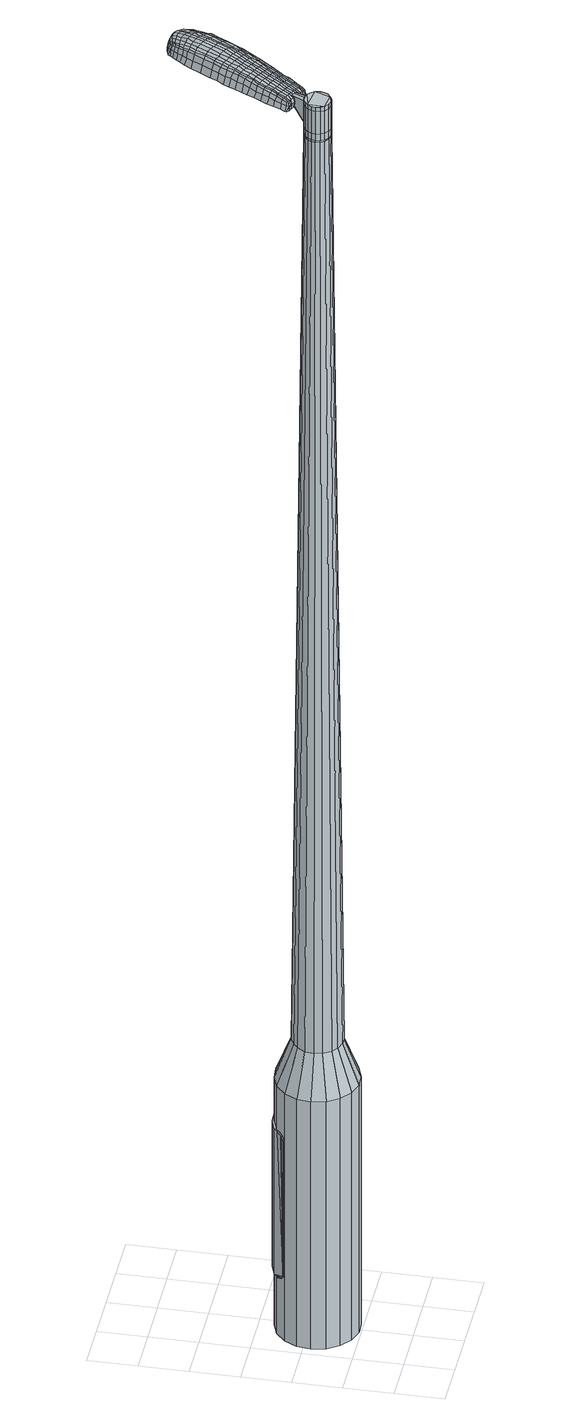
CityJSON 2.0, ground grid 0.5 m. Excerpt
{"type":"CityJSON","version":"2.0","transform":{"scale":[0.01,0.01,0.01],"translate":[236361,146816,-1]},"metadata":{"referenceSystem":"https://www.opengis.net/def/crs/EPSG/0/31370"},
"CityObjects":{
"object1":{"type":"GenericCityObject","attributes":{"cluster":493,"mean_distance_to_centroid":0.179,"new_centroid_x":236361.53,"new_centroid_y":146816.92,"mean_distance_to_camera":6.85,"H1":10.64,"H2":9.54,"Z_final":111.8,"cluster2":-1,"proj_x":236367.02,"proj_y":146819.88,"id_line":56279,"bearing_l":151.65,"distance":6.23,"orientation":"right","G_obj":61.65},"geometry":[{"type":"MultiSurface","lod":"2","boundaries":[[[0,1,2,3]],[[1,4,5,2]],[[4,6,7,5]],[[6,8,9,7]],[[8,10,11,9]],[[10,12,13,11]],[[12,14,15,13]],[[14,16,17,15]],[[16,18,19,17]],[[18,20,21,19]],[[20,22,23,21]],[[22,24,25,23]],[[24,26,27,25]],[[26,28,29,27]],[[28,30,31,29]],[[30,32,33,31]],[[32,34,35,33]],[[34,0,3,35]],[[36,37,38,39]],[[38,40,41,42]],[[41,43,42]],[[42,44,45,46]],[[45,47,46]],[[46,48,49,50]],[[49,51,50]],[[42,46,50,38]],[[50,52,39,38]],[[53,36,39]],[[2,5,7,35]],[[7,9,11,15]],[[11,13,15]],[[15,17,19,23]],[[19,21,23]],[[23,25,27,31]],[[27,29,31]],[[15,23,31,7]],[[31,33,35,7]],[[3,2,35]],[[1,0,54,55]],[[0,34,56,54]],[[34,32,57,56]],[[32,30,58,57]],[[30,28,59,58]],[[28,26,60,59]],[[26,24,61,60]],[[24,22,62,61]],[[22,20,63,62]],[[20,18,64,63]],[[18,16,65,64]],[[16,14,66,65]],[[14,12,67,66]],[[12,10,68,67]],[[10,8,69,68]],[[8,6,70,69]],[[6,4,71,70]],[[4,1,55,71]],[[55,54,72,73]],[[54,56,74,72]],[[56,57,75,74]],[[57,58,76,75]],[[58,59,77,76]],[[59,60,78,77]],[[60,61,79,78]],[[61,62,80,79]],[[62,63,81,80]],[[63,64,82,81]],[[64,65,83,82]],[[65,66,84,83]],[[66,67,85,84]],[[67,68,86,85]],[[68,69,87,86]],[[69,70,88,87]],[[70,71,89,88]],[[71,55,73,89]],[[90,91,92,73]],[[74,93,91,90]],[[75,94,93,74]],[[95,96,94,75]],[[77,97,96,95]],[[78,98,97,77]],[[99,100,98,78]],[[80,101,100,99]],[[102,103,101,80]],[[104,105,103,102]],[[106,107,105,104]],[[84,108,107,106]],[[85,109,108,84]],[[110,111,109,85]],[[87,112,111,110]],[[113,114,112,87]],[[115,116,114,113]],[[73,92,116,115]],[[117,118,119,120]],[[121,117,120,122]],[[123,121,122,124]],[[125,123,124,126]],[[127,125,126,128]],[[129,127,128,130]],[[131,129,130,132]],[[133,131,132,134]],[[135,133,134,136]],[[137,135,136,138]],[[139,137,138,140]],[[141,139,140,142]],[[143,141,142,144]],[[145,143,144,146]],[[147,145,146,148]],[[149,147,148,150]],[[72,90,73]],[[72,74,90]],[[76,95,75]],[[76,77,95]],[[79,99,78]],[[79,80,99]],[[81,102,80]],[[81,82,104,102]],[[82,83,106,104]],[[83,84,106]],[[86,110,85]],[[86,87,110]],[[88,113,87]],[[88,89,115,113]],[[89,73,115]],[[151,92,91]],[[152,116,92]],[[152,153,114,116]],[[153,112,114]],[[154,111,112]],[[154,109,111]],[[155,107,108]],[[155,156,105,107]],[[156,157,103,105]],[[157,101,103]],[[158,100,101]],[[158,98,100]],[[159,96,97]],[[159,94,96]],[[151,91,93]],[[39,52,149,160]],[[92,151,161,150]],[[53,39,160,118]],[[151,93,119,161]],[[36,53,118,117]],[[93,94,120,119]],[[37,36,117,121]],[[94,159,122,120]],[[38,37,121,123]],[[159,97,124,122]],[[40,38,123,125]],[[97,98,126,124]],[[41,40,125,127]],[[98,158,128,126]],[[43,41,127,129]],[[158,101,130,128]],[[42,43,129,131]],[[101,157,132,130]],[[44,42,131,133]],[[157,156,134,132]],[[45,44,133,135]],[[156,155,136,134]],[[47,45,135,137]],[[155,108,138,136]],[[46,47,137,139]],[[108,109,140,138]],[[48,46,139,141]],[[109,154,142,140]],[[49,48,141,143]],[[154,112,144,142]],[[51,49,143,145]],[[112,153,146,144]],[[50,51,145,147]],[[153,152,148,146]],[[52,50,147,149]],[[152,92,150,148]],[[149,150,162,163]],[[150,161,164,162]],[[161,119,165,164]],[[119,118,166,165]],[[118,160,167,166]],[[160,149,163,167]],[[168,169,170,171]],[[172,168,171,173]],[[168,172,174,175]],[[169,168,175,176]],[[177,178,179,180]],[[181,177,180,182]],[[177,181,183,184]],[[178,177,184,185]],[[186,187,188,189]],[[190,186,189,191]],[[186,190,192,193]],[[187,186,193,194]],[[195,196,197,198]],[[199,195,198,200]],[[195,199,201,202]],[[196,195,202,203]],[[204,205,206,207]],[[208,204,207,209]],[[204,208,210,211]],[[205,204,211,212]],[[213,214,215,216]],[[217,213,216,218]],[[213,217,219,220]],[[214,213,220,221]],[[222,223,224,225]],[[214,222,225,215]],[[222,214,221,226]],[[223,222,226,227]],[[228,229,230,231]],[[223,228,231,224]],[[228,223,227,232]],[[229,228,232,233]],[[234,172,173,235]],[[229,234,235,230]],[[234,229,233,236]],[[172,234,236,174]],[[237,238,239,240]],[[241,237,240,242]],[[237,241,243,244]],[[238,237,244,245]],[[246,247,248,249]],[[238,246,249,239]],[[246,238,245,250]],[[247,246,250,251]],[[252,253,254,255]],[[247,252,255,248]],[[252,247,251,256]],[[253,252,256,257]],[[258,259,260,261]],[[253,258,261,254]],[[258,253,257,262]],[[259,258,262,263]],[[264,169,176,265]],[[259,264,265,260]],[[264,259,263,266]],[[169,264,266,170]],[[267,268,269,270]],[[271,267,270,272]],[[267,271,273,274]],[[268,267,274,275]],[[276,277,278,279]],[[268,276,279,269]],[[276,268,275,280]],[[277,276,280,281]],[[282,283,284,285]],[[277,282,285,278]],[[282,277,281,286]],[[283,282,286,287]],[[288,181,182,289]],[[283,288,289,284]],[[288,283,287,290]],[[181,288,290,183]],[[291,292,293,294]],[[295,291,294,296]],[[291,295,297,298]],[[292,291,298,299]],[[300,301,302,303]],[[292,300,303,293]],[[300,292,299,304]],[[301,300,304,305]],[[306,307,308,309]],[[301,306,309,302]],[[306,301,305,310]],[[307,306,310,311]],[[312,313,314,315]],[[307,312,315,308]],[[312,307,311,316]],[[313,312,316,317]],[[318,178,185,319]],[[313,318,319,314]],[[318,313,317,320]],[[178,318,320,179]],[[321,207,206,322]],[[323,321,322,324]],[[321,323,325,326]],[[207,321,326,209]],[[327,323,324,328]],[[329,327,328,330]],[[327,329,331,332]],[[323,327,332,325]],[[333,329,330,334]],[[335,333,334,336]],[[333,335,337,338]],[[329,333,338,331]],[[339,335,336,340]],[[341,339,340,342]],[[339,341,343,344]],[[335,339,344,337]],[[345,341,342,346]],[[196,345,346,197]],[[345,196,203,347]],[[341,345,347,343]],[[348,349,194,193]],[[350,348,193,192]],[[348,350,351,352]],[[349,348,352,353]],[[354,355,353,352]],[[356,354,352,351]],[[354,356,357,358]],[[355,354,358,359]],[[360,361,359,358]],[[362,360,358,357]],[[360,362,363,364]],[[361,360,364,365]],[[366,367,365,364]],[[368,366,364,363]],[[366,368,201,199]],[[367,366,199,200]],[[369,370,371,372]],[[271,369,372,273]],[[369,271,272,373]],[[370,369,373,374]],[[375,190,191,376]],[[370,375,376,371]],[[375,370,374,377]],[[190,375,377,192]],[[378,379,380,381]],[[217,378,381,219]],[[378,217,218,382]],[[379,378,382,383]],[[384,385,386,387]],[[379,384,387,380]],[[384,379,383,388]],[[385,384,388,389]],[[390,187,194,391]],[[385,390,391,386]],[[390,385,389,392]],[[187,390,392,188]],[[393,394,395,396]],[[175,393,396,176]],[[393,175,174,397]],[[394,393,397,398]],[[399,400,401,402]],[[394,399,402,395]],[[399,394,398,403]],[[400,399,403,404]],[[405,198,197,406]],[[400,405,406,401]],[[405,400,404,407]],[[198,405,407,200]],[[408,409,410,411]],[[180,408,411,182]],[[408,180,179,412]],[[409,408,412,413]],[[414,202,201,415]],[[409,414,415,410]],[[414,409,413,416]],[[202,414,416,203]],[[417,418,419,420]],[[295,417,420,297]],[[417,295,296,421]],[[418,417,421,422]],[[423,208,209,424]],[[418,423,424,419]],[[423,418,422,425]],[[208,423,425,210]],[[426,427,428,429]],[[241,426,429,243]],[[426,241,242,430]],[[427,426,430,431]],[[432,433,434,435]],[[427,432,435,428]],[[432,427,431,436]],[[433,432,436,437]],[[438,205,212,439]],[[433,438,439,434]],[[438,433,437,440]],[[205,438,440,206]],[[441,442,431,430]],[[240,441,430,242]],[[441,240,239,443]],[[442,441,443,444]],[[445,446,437,436]],[[442,445,436,431]],[[445,442,444,447]],[[446,445,447,448]],[[449,322,206,440]],[[446,449,440,437]],[[449,446,448,450]],[[322,449,450,324]],[[451,452,453,454]],[[298,451,454,299]],[[451,298,297,420]],[[452,451,420,419]],[[455,326,325,456]],[[452,455,456,453]],[[455,452,419,424]],[[326,455,424,209]],[[457,458,444,443]],[[249,457,443,239]],[[457,249,248,459]],[[458,457,459,460]],[[461,462,448,447]],[[458,461,447,444]],[[461,458,460,463]],[[462,461,463,464]],[[465,328,324,450]],[[462,465,450,448]],[[465,462,464,466]],[[328,465,466,330]],[[467,468,469,470]],[[304,467,470,305]],[[467,304,299,454]],[[468,467,454,453]],[[471,332,331,472]],[[468,471,472,469]],[[471,468,453,456]],[[332,471,456,325]],[[473,474,460,459]],[[255,473,459,248]],[[473,255,254,475]],[[474,473,475,476]],[[477,478,464,463]],[[474,477,463,460]],[[477,474,476,479]],[[478,477,479,480]],[[481,334,330,466]],[[478,481,466,464]],[[481,478,480,482]],[[334,481,482,336]],[[483,484,485,486]],[[310,483,486,311]],[[483,310,305,470]],[[484,483,470,469]],[[487,338,337,488]],[[484,487,488,485]],[[487,484,469,472]],[[338,487,472,331]],[[489,490,476,475]],[[261,489,475,254]],[[489,261,260,491]],[[490,489,491,492]],[[493,494,480,479]],[[490,493,479,476]],[[493,490,492,495]],[[494,493,495,496]],[[497,340,336,482]],[[494,497,482,480]],[[497,494,496,498]],[[340,497,498,342]],[[499,500,501,502]],[[316,499,502,317]],[[499,316,311,486]],[[500,499,486,485]],[[503,344,343,504]],[[500,503,504,501]],[[503,500,485,488]],[[344,503,488,337]],[[505,506,492,491]],[[265,505,491,260]],[[505,265,176,396]],[[506,505,396,395]],[[507,508,496,495]],[[506,507,495,492]],[[507,506,395,402]],[[508,507,402,401]],[[509,346,342,498]],[[508,509,498,496]],[[509,508,401,406]],[[346,509,406,197]],[[510,511,413,412]],[[320,510,412,179]],[[510,320,317,502]],[[511,510,502,501]],[[512,347,203,416]],[[511,512,416,413]],[[512,511,501,504]],[[347,512,504,343]],[[513,514,374,373]],[[270,513,373,272]],[[513,270,269,515]],[[514,513,515,516]],[[517,350,192,377]],[[514,517,377,374]],[[517,514,516,518]],[[350,517,518,351]],[[519,520,521,522]],[[220,519,522,221]],[[519,220,219,381]],[[520,519,381,380]],[[523,524,525,526]],[[520,523,526,521]],[[523,520,380,387]],[[524,523,387,386]],[[527,349,353,528]],[[524,527,528,525]],[[527,524,386,391]],[[349,527,391,194]],[[529,530,516,515]],[[279,529,515,269]],[[529,279,278,531]],[[530,529,531,532]],[[533,356,351,518]],[[530,533,518,516]],[[533,530,532,534]],[[356,533,534,357]],[[535,536,537,538]],[[226,535,538,227]],[[535,226,221,522]],[[536,535,522,521]],[[539,540,541,542]],[[536,539,542,537]],[[539,536,521,526]],[[540,539,526,525]],[[543,355,359,544]],[[540,543,544,541]],[[543,540,525,528]],[[355,543,528,353]],[[545,546,532,531]],[[285,545,531,278]],[[545,285,284,547]],[[546,545,547,548]],[[549,362,357,534]],[[546,549,534,532]],[[549,546,548,550]],[[362,549,550,363]],[[551,552,553,554]],[[232,551,554,233]],[[551,232,227,538]],[[552,551,538,537]],[[555,556,557,558]],[[552,555,558,553]],[[555,552,537,542]],[[556,555,542,541]],[[559,361,365,560]],[[556,559,560,557]],[[559,556,541,544]],[[361,559,544,359]],[[561,562,548,547]],[[289,561,547,284]],[[561,289,182,411]],[[562,561,411,410]],[[563,368,363,550]],[[562,563,550,548]],[[563,562,410,415]],[[368,563,415,201]],[[564,565,398,397]],[[236,564,397,174]],[[564,236,233,554]],[[565,564,554,553]],[[566,567,404,403]],[[565,566,403,398]],[[566,565,553,558]],[[567,566,558,557]],[[568,367,200,407]],[[567,568,407,404]],[[568,567,557,560]],[[367,568,560,365]],[[569,570,571,572]],[[572,571,573,574]],[[575,573,571,576]],[[576,571,570,577]],[[578,579,580,581]],[[581,580,582,583]],[[584,582,580,585]],[[585,580,579,586]],[[587,588,589,590]],[[590,589,591,592]],[[593,591,589,594]],[[594,589,588,595]],[[596,597,598,599]],[[599,598,600,601]],[[602,600,598,603]],[[603,598,597,604]],[[605,606,607,608]],[[608,607,609,610]],[[611,609,607,612]],[[612,607,606,613]],[[614,615,616,617]],[[617,616,618,619]],[[620,618,616,621]],[[621,616,615,622]],[[623,624,625,626]],[[626,625,615,614]],[[622,615,625,627]],[[627,625,624,628]],[[629,630,631,632]],[[632,631,624,623]],[[628,624,631,633]],[[633,631,630,634]],[[574,573,635,636]],[[636,635,630,629]],[[634,630,635,637]],[[637,635,573,575]],[[638,639,640,641]],[[641,640,642,643]],[[644,642,640,645]],[[645,640,639,646]],[[647,648,649,650]],[[650,649,639,638]],[[646,639,649,651]],[[651,649,648,652]],[[653,654,655,656]],[[656,655,648,647]],[[652,648,655,657]],[[657,655,654,658]],[[659,660,661,662]],[[662,661,654,653]],[[658,654,661,663]],[[663,661,660,664]],[[577,570,665,666]],[[666,665,660,659]],[[664,660,665,667]],[[667,665,570,569]],[[668,669,670,671]],[[671,670,672,673]],[[674,672,670,675]],[[675,670,669,676]],[[677,678,679,680]],[[680,679,669,668]],[[676,669,679,681]],[[681,679,678,682]],[[683,684,685,686]],[[686,685,678,677]],[[682,678,685,687]],[[687,685,684,688]],[[583,582,689,690]],[[690,689,684,683]],[[688,684,689,691]],[[691,689,582,584]],[[692,693,694,695]],[[695,694,696,697]],[[698,696,694,699]],[[699,694,693,700]],[[701,702,703,704]],[[704,703,693,692]],[[700,693,703,705]],[[705,703,702,706]],[[707,708,709,710]],[[710,709,702,701]],[[706,702,709,711]],[[711,709,708,712]],[[713,714,715,716]],[[716,715,708,707]],[[712,708,715,717]],[[717,715,714,718]],[[586,579,719,720]],[[720,719,714,713]],[[718,714,719,721]],[[721,719,579,578]],[[605,608,722,723]],[[723,722,724,725]],[[726,724,722,727]],[[727,722,608,610]],[[725,724,728,729]],[[729,728,730,731]],[[732,730,728,733]],[[733,728,724,726]],[[731,730,734,735]],[[735,734,736,737]],[[738,736,734,739]],[[739,734,730,732]],[[737,736,740,741]],[[741,740,742,743]],[[744,742,740,745]],[[745,740,736,738]],[[743,742,746,747]],[[747,746,597,596]],[[604,597,746,748]],[[748,746,742,744]],[[595,749,750,594]],[[594,750,751,593]],[[752,751,750,753]],[[753,750,749,754]],[[754,755,756,753]],[[753,756,757,752]],[[758,757,756,759]],[[759,756,755,760]],[[760,761,762,759]],[[759,762,763,758]],[[764,763,762,765]],[[765,762,761,766]],[[766,767,768,765]],[[765,768,769,764]],[[602,769,768,600]],[[600,768,767,601]],[[770,771,772,773]],[[773,772,672,674]],[[673,672,772,774]],[[774,772,771,775]],[[592,591,776,777]],[[777,776,771,770]],[[775,771,776,778]],[[778,776,591,593]],[[779,780,781,782]],[[782,781,618,620]],[[619,618,781,783]],[[783,781,780,784]],[[785,786,787,788]],[[788,787,780,779]],[[784,780,787,789]],[[789,787,786,790]],[[595,588,791,792]],[[792,791,786,785]],[[790,786,791,793]],[[793,791,588,587]],[[794,795,796,797]],[[797,796,576,577]],[[575,576,796,798]],[[798,796,795,799]],[[800,801,802,803]],[[803,802,795,794]],[[799,795,802,804]],[[804,802,801,805]],[[596,599,806,807]],[[807,806,801,800]],[[805,801,806,808]],[[808,806,599,601]],[[809,810,811,812]],[[812,811,581,583]],[[578,581,811,813]],[[813,811,810,814]],[[602,603,815,816]],[[816,815,810,809]],[[814,810,815,817]],[[817,815,603,604]],[[818,819,820,821]],[[821,820,696,698]],[[697,696,820,822]],[[822,820,819,823]],[[610,609,824,825]],[[825,824,819,818]],[[823,819,824,826]],[[826,824,609,611]],[[827,828,829]],[[829,828,642,644]],[[643,642,828,830]],[[831,832,833,834]],[[834,833,828,827]],[[830,828,833,835]],[[835,833,832,836]],[[613,606,837,838]],[[838,837,832,831]],[[836,832,837,839]],[[839,837,606,605]],[[830,840,641,643]],[[638,641,840,841]],[[841,840,842]],[[836,843,844,835]],[[835,844,840,830]],[[842,840,844,845]],[[845,844,843,846]],[[605,723,847,839]],[[839,847,843,836]],[[846,843,847,848]],[[848,847,723,725]],[[849,850,851,852]],[[852,851,699,700]],[[698,699,851,821]],[[821,851,850,818]],[[726,727,853,854]],[[854,853,850,849]],[[818,850,853,825]],[[825,853,727,610]],[[842,855,856,841]],[[841,856,650,638]],[[647,650,856,857]],[[857,856,855,858]],[[846,859,860,845]],[[845,860,855,842]],[[858,855,860,861]],[[861,860,859,862]],[[725,729,863,848]],[[848,863,859,846]],[[862,859,863,864]],[[864,863,729,731]],[[865,866,867,868]],[[868,867,705,706]],[[700,705,867,852]],[[852,867,866,849]],[[732,733,869,870]],[[870,869,866,865]],[[849,866,869,854]],[[854,869,733,726]],[[858,871,872,857]],[[857,872,656,647]],[[653,656,872,873]],[[873,872,871,874]],[[862,875,876,861]],[[861,876,871,858]],[[874,871,876,877]],[[877,876,875,878]],[[731,735,879,864]],[[864,879,875,862]],[[878,875,879,880]],[[880,879,735,737]],[[881,882,883,884]],[[884,883,711,712]],[[706,711,883,868]],[[868,883,882,865]],[[738,739,885,886]],[[886,885,882,881]],[[865,882,885,870]],[[870,885,739,732]],[[874,887,888,873]],[[873,888,662,653]],[[659,662,888,889]],[[889,888,887,890]],[[878,891,892,877]],[[877,892,887,874]],[[890,887,892,893]],[[893,892,891,894]],[[737,741,895,880]],[[880,895,891,878]],[[894,891,895,896]],[[896,895,741,743]],[[897,898,899,900]],[[900,899,717,718]],[[712,717,899,884]],[[884,899,898,881]],[[744,745,901,902]],[[902,901,898,897]],[[881,898,901,886]],[[886,901,745,738]],[[890,903,904,889]],[[889,904,666,659]],[[577,666,904,797]],[[797,904,903,794]],[[894,905,906,893]],[[893,906,903,890]],[[794,903,906,803]],[[803,906,905,800]],[[743,747,907,896]],[[896,907,905,894]],[[800,905,907,807]],[[807,907,747,596]],[[814,908,909,813]],[[813,909,721,578]],[[718,721,909,900]],[[900,909,908,897]],[[604,748,910,817]],[[817,910,908,814]],[[897,908,910,902]],[[902,910,748,744]],[[775,911,912,774]],[[774,912,671,673]],[[668,671,912,913]],[[913,912,911,914]],[[593,751,915,778]],[[778,915,911,775]],[[914,911,915,916]],[[916,915,751,752]],[[917,918,919,920]],[[920,919,621,622]],[[620,621,919,782]],[[782,919,918,779]],[[921,922,923,924]],[[924,923,918,917]],[[779,918,923,788]],[[788,923,922,785]],[[754,749,925,926]],[[926,925,922,921]],[[785,922,925,792]],[[792,925,749,595]],[[914,927,928,913]],[[913,928,680,668]],[[677,680,928,929]],[[929,928,927,930]],[[752,757,931,916]],[[916,931,927,914]],[[930,927,931,932]],[[932,931,757,758]],[[933,934,935,936]],[[936,935,627,628]],[[622,627,935,920]],[[920,935,934,917]],[[937,938,939,940]],[[940,939,934,933]],[[917,934,939,924]],[[924,939,938,921]],[[760,755,941,942]],[[942,941,938,937]],[[921,938,941,926]],[[926,941,755,754]],[[930,943,944,929]],[[929,944,686,677]],[[683,686,944,945]],[[945,944,943,946]],[[758,763,947,932]],[[932,947,943,930]],[[946,943,947,948]],[[948,947,763,764]],[[949,950,951,952]],[[952,951,633,634]],[[628,633,951,936]],[[936,951,950,933]],[[953,954,955,956]],[[956,955,950,949]],[[933,950,955,940]],[[940,955,954,937]],[[766,761,957,958]],[[958,957,954,953]],[[937,954,957,942]],[[942,957,761,760]],[[946,959,960,945]],[[945,960,690,683]],[[583,690,960,812]],[[812,960,959,809]],[[764,769,961,948]],[[948,961,959,946]],[[809,959,961,816]],[[816,961,769,602]],[[799,962,963,798]],[[798,963,637,575]],[[634,637,963,952]],[[952,963,962,949]],[[805,964,965,804]],[[804,965,962,799]],[[949,962,965,956]],[[956,965,964,953]],[[601,767,966,808]],[[808,966,964,805]],[[953,964,966,958]],[[958,966,767,766]],[[569,572,171,170]],[[572,574,173,171]],[[584,585,184,183]],[[585,586,185,184]],[[587,590,189,188]],[[590,592,191,189]],[[611,612,211,210]],[[612,613,212,211]],[[614,617,216,215]],[[617,619,218,216]],[[623,626,225,224]],[[626,614,215,225]],[[629,632,231,230]],[[632,623,224,231]],[[574,636,235,173]],[[636,629,230,235]],[[644,645,244,243]],[[645,646,245,244]],[[646,651,250,245]],[[651,652,251,250]],[[652,657,256,251]],[[657,658,257,256]],[[658,663,262,257]],[[663,664,263,262]],[[664,667,266,263]],[[667,569,170,266]],[[674,675,274,273]],[[675,676,275,274]],[[676,681,280,275]],[[681,682,281,280]],[[682,687,286,281]],[[687,688,287,286]],[[688,691,290,287]],[[691,584,183,290]],[[692,695,294,293]],[[695,697,296,294]],[[701,704,303,302]],[[704,692,293,303]],[[707,710,309,308]],[[710,701,302,309]],[[713,716,315,314]],[[716,707,308,315]],[[586,720,319,185]],[[720,713,314,319]],[[770,773,372,371]],[[773,674,273,372]],[[592,777,376,191]],[[777,770,371,376]],[[619,783,382,218]],[[783,784,383,382]],[[784,789,388,383]],[[789,790,389,388]],[[790,793,392,389]],[[793,587,188,392]],[[697,822,421,296]],[[822,823,422,421]],[[823,826,425,422]],[[826,611,210,425]],[[827,829,429,428]],[[829,644,243,429]],[[831,834,435,434]],[[834,827,428,435]],[[613,838,439,212]],[[838,831,434,439]],[[967,968,969,970]],[[971,972,970,969]],[[973,974,975,976]],[[977,978,979,980]],[[968,981,982,969]],[[983,971,969,982]],[[984,973,976,985]],[[986,987,978,977]],[[981,988,989,982]],[[989,990,983,982]],[[991,984,985,992]],[[993,987,986,994]],[[988,995,996,989]],[[996,997,990,989]],[[998,991,992,999]],[[1000,993,994,1001]],[[1002,1003,1004,1005]],[[1006,1007,1003,1002]],[[1006,1008,1009,1007]],[[1008,1010,1011,1009]],[[1012,1013,1014,1015]],[[1016,1017,1013,1012]],[[1018,1019,1017,1016]],[[1020,1021,1019,1018]],[[1015,1004,1003,1012]],[[1012,1003,1007,1016]],[[1007,1009,1018,1016]],[[1009,1011,1020,1018]],[[976,975,972,971]],[[985,976,971,983]],[[990,992,985,983]],[[997,999,992,990]],[[977,980,974,973]],[[986,977,973,984]],[[994,986,984,991]],[[1001,994,991,998]],[[978,1002,1005,979]],[[987,1006,1002,978]],[[1008,1006,987,993]],[[1010,1008,993,1000]],[[1022,1023,1024,1025]],[[1024,1026,1027,1028]],[[1024,1028,1029,1030]],[[1024,1030,1025]],[[1031,1022,1025,1032]],[[1033,1032,1025,1034]],[[1035,1034,1025]],[[1036,1024,1023,1037]],[[1038,1036,1037,1039]],[[1040,1038,1039,1041]],[[1042,1040,1041,1043]],[[1044,1042,1043,1045]],[[1045,1046,1047,1048]],[[1045,1048,1049,1050]],[[1045,1050,1051,1052]],[[1051,1053,1054,1055]],[[1051,1055,1056,1057]],[[1051,1057,1052]],[[1045,1052,1044]],[[1058,1059,1023,1022]],[[1060,1061,1026,1024]],[[1062,1063,1035,1025]],[[1059,1064,1037,1023]],[[1065,1060,1024,1036]],[[1064,1066,1039,1037]],[[1067,1065,1036,1038]],[[1066,1068,1041,1039]],[[1069,1067,1038,1040]],[[1068,1070,1043,1041]],[[1071,1069,1040,1042]],[[1070,1072,1045,1043]],[[1073,1071,1042,1044]],[[1072,1074,1046,1045]],[[1075,1076,1053,1051]],[[1077,1073,1044,1052]],[[1047,1046,1074,1078]],[[1048,1047,1078,1079]],[[1049,1048,1079,1080]],[[1050,1049,1080,1081]],[[1051,1050,1081,1075]],[[1082,1058,1022,1031]],[[1083,1082,1031,1032]],[[1084,1083,1032,1033]],[[1085,1084,1033,1034]],[[1063,1085,1034,1035]],[[1027,1026,1061,1086]],[[1054,1053,1076,1087]],[[1028,1027,1086,1088]],[[1029,1028,1088,1089]],[[1030,1029,1089,1090]],[[1025,1030,1090,1062]],[[1055,1054,1087,1091]],[[1056,1055,1091,1092]],[[1057,1056,1092,1093]],[[1052,1057,1093,1077]]]}]}
},
"vertices":[
[72,131,384],[84,122,384],[84,122,96],[72,131,96],[92,110,384],[92,110,96],[95,95,384],[95,95,96],[93,81,384],[93,81,96],[86,68,384],[86,68,96],[75,58,384],[75,58,96],[61,53,384],[61,53,96],[46,52,384],[46,52,96],[32,57,384],[32,57,96],[21,66,384],[21,66,96],[13,78,384],[13,78,96],[10,93,384],[10,93,96],[12,107,384],[12,107,96],[19,120,384],[19,120,96],[30,130,384],[30,130,96],[44,135,384],[44,135,96],[59,136,384],[59,136,96],[50,107,1524],[45,105,1524],[42,102,1524],[59,106,1524],[40,98,1524],[39,94,1524],[42,85,1524],[40,89,1524],[46,82,1524],[50,81,1524],[59,83,1524],[55,81,1524],[63,86,1524],[65,90,1524],[65,99,1524],[66,94,1524],[62,103,1524],[54,107,1524],[64,116,429],[71,111,429],[56,119,429],[47,119,429],[39,115,429],[33,110,429],[28,102,429],[27,93,429],[29,85,429],[34,77,429],[40,72,429],[49,69,429],[57,69,429],[66,73,429],[72,78,429],[76,86,429],[78,95,429],[76,103,429],[59,106,1483],[62,103,1483],[54,107,1483],[50,107,1483],[45,105,1483],[42,102,1483],[40,98,1483],[39,94,1483],[40,89,1483],[42,85,1483],[46,82,1483],[50,81,1483],[55,81,1483],[59,83,1483],[63,86,1483],[65,90,1483],[66,94,1483],[65,99,1483],[58,105,1483],[58,105,1485],[62,103,1485],[54,107,1485],[50,107,1485],[46,105,1483],[46,105,1485],[42,102,1485],[40,98,1485],[40,94,1483],[40,94,1485],[40,89,1485],[43,85,1483],[43,85,1485],[46,83,1483],[46,83,1485],[51,81,1483],[51,81,1485],[55,81,1485],[59,83,1485],[62,86,1483],[62,86,1485],[65,90,1485],[65,94,1483],[65,94,1485],[64,99,1483],[64,99,1485],[50,107,1519],[54,107,1519],[54,107,1493],[50,107,1493],[45,105,1519],[45,105,1493],[42,102,1519],[42,102,1493],[40,98,1519],[40,98,1493],[39,94,1519],[39,94,1493],[40,89,1519],[40,89,1493],[42,85,1519],[42,85,1493],[46,82,1519],[46,82,1493],[50,81,1519],[50,81,1493],[55,81,1519],[55,81,1493],[59,83,1519],[59,83,1493],[63,86,1519],[63,86,1493],[65,90,1519],[65,90,1493],[66,94,1519],[66,94,1493],[65,99,1519],[65,99,1493],[62,103,1519],[62,103,1493],[59,106,1485],[65,99,1485],[66,94,1485],[63,86,1485],[50,81,1485],[46,82,1485],[42,85,1485],[39,94,1485],[45,105,1485],[59,106,1519],[59,106,1493],[70,121,1513],[70,121,1518],[68,122,1513],[65,124,1513],[65,124,1518],[68,122,1518],[120,178,1519],[116,172,1518],[118,172,1509],[122,179,1510],[124,186,1519],[126,186,1510],[123,186,1526],[118,178,1525],[115,172,1525],[86,197,1519],[83,190,1518],[84,189,1525],[87,195,1525],[90,204,1519],[91,203,1526],[89,206,1510],[86,199,1510],[82,192,1509],[136,253,1519],[140,251,1519],[140,252,1513],[137,254,1513],[132,254,1519],[133,255,1513],[132,252,1524],[136,251,1524],[139,250,1524],[101,188,1530],[98,181,1529],[101,180,1529],[104,186,1530],[106,196,1531],[109,194,1531],[102,198,1530],[98,189,1530],[95,183,1529],[63,117,1512],[66,115,1512],[66,116,1517],[64,118,1517],[61,118,1512],[61,119,1517],[61,119,1506],[64,117,1506],[66,116,1506],[147,231,1519],[146,228,1519],[147,228,1512],[149,231,1512],[148,233,1518],[149,233,1512],[147,233,1522],[146,231,1523],[144,228,1524],[144,223,1519],[142,218,1519],[143,219,1512],[146,224,1512],[143,224,1524],[140,218,1525],[139,213,1519],[136,206,1519],[137,206,1511],[141,213,1511],[138,213,1526],[134,206,1526],[130,196,1519],[132,196,1510],[128,196,1526],[81,115,1513],[85,122,1513],[84,122,1518],[80,115,1517],[78,111,1512],[78,112,1516],[79,111,1506],[83,116,1507],[87,122,1507],[89,128,1514],[93,134,1515],[92,134,1520],[88,128,1519],[91,128,1507],[95,135,1507],[97,141,1515],[101,147,1516],[99,147,1522],[96,141,1521],[99,141,1508],[103,147,1508],[105,153,1517],[109,160,1517],[107,160,1524],[103,153,1523],[107,154,1508],[111,160,1509],[113,166,1518],[111,166,1524],[115,166,1509],[116,249,1519],[114,246,1519],[115,245,1524],[117,248,1523],[118,250,1518],[118,249,1522],[117,252,1512],[115,250,1512],[113,247,1512],[111,242,1519],[108,237,1519],[109,236,1525],[112,241,1524],[110,243,1512],[107,239,1512],[105,232,1519],[101,225,1519],[102,224,1526],[106,231,1526],[104,234,1511],[100,227,1511],[96,215,1519],[96,213,1526],[95,217,1510],[55,130,1513],[58,137,1513],[57,138,1507],[54,131,1507],[53,125,1512],[52,126,1506],[54,125,1516],[55,129,1517],[59,135,1518],[61,143,1514],[64,150,1515],[64,152,1507],[60,145,1507],[62,142,1519],[65,149,1520],[67,157,1515],[71,164,1516],[70,166,1508],[67,159,1508],[68,156,1521],[71,162,1522],[74,171,1517],[77,177,1517],[76,179,1509],[73,172,1508],[75,169,1523],[78,176,1524],[80,184,1518],[79,186,1509],[81,182,1524],[66,122,1519],[69,121,1519],[70,129,1520],[72,128,1520],[67,130,1520],[64,124,1519],[73,135,1522],[76,134,1522],[77,142,1523],[79,141,1523],[74,144,1523],[71,137,1521],[80,149,1524],[83,147,1524],[84,155,1525],[87,154,1525],[81,157,1525],[78,150,1524],[87,162,1526],[90,160,1526],[91,168,1527],[94,167,1527],[88,170,1527],[85,163,1526],[94,175,1528],[97,173,1528],[91,176,1528],[134,249,1527],[138,247,1527],[130,250,1526],[128,246,1527],[132,245,1528],[135,243,1528],[129,239,1529],[132,237,1529],[125,241,1528],[122,234,1530],[126,233,1530],[129,231,1530],[122,226,1531],[125,225,1531],[118,228,1530],[114,220,1531],[118,218,1531],[121,217,1531],[112,207,1531],[115,205,1531],[108,209,1531],[119,252,1518],[122,253,1519],[122,254,1513],[119,253,1513],[119,250,1523],[122,251,1523],[127,254,1519],[127,255,1513],[127,252,1524],[148,236,1518],[147,238,1518],[146,237,1523],[146,235,1523],[149,236,1513],[148,239,1513],[146,242,1519],[145,246,1519],[144,244,1524],[145,241,1523],[147,242,1513],[145,246,1513],[143,249,1519],[142,247,1524],[143,249,1513],[117,179,1528],[115,180,1528],[111,173,1528],[113,172,1527],[121,186,1528],[120,187,1529],[113,181,1529],[110,183,1530],[106,176,1529],[109,175,1528],[117,189,1529],[115,191,1530],[107,184,1530],[104,178,1529],[112,192,1531],[88,194,1528],[90,193,1529],[94,201,1529],[92,202,1528],[85,188,1527],[87,187,1528],[94,191,1529],[98,199,1530],[91,185,1528],[53,122,1512],[54,121,1512],[55,122,1517],[54,123,1517],[52,124,1506],[54,122,1506],[57,120,1512],[58,121,1517],[57,121,1506],[76,110,1512],[75,110,1512],[76,111,1506],[77,110,1506],[76,111,1517],[75,112,1517],[73,111,1512],[70,113,1512],[71,113,1506],[74,112,1506],[73,113,1517],[71,114,1517],[68,114,1512],[69,115,1506],[68,115,1517],[79,116,1519],[77,116,1519],[83,122,1520],[81,123,1520],[75,117,1519],[73,119,1519],[79,124,1520],[77,125,1520],[71,120,1519],[75,126,1520],[56,128,1519],[58,127,1519],[61,134,1520],[60,135,1520],[61,125,1519],[64,132,1520],[87,128,1521],[85,129,1521],[90,135,1522],[89,136,1522],[83,130,1521],[81,132,1521],[87,137,1522],[84,138,1523],[78,133,1522],[82,139,1523],[63,141,1521],[65,140,1521],[68,147,1522],[66,148,1522],[68,139,1521],[71,145,1522],[94,141,1523],[93,142,1523],[98,147,1524],[96,148,1524],[90,143,1523],[88,145,1524],[94,150,1525],[92,151,1525],[85,146,1524],[89,152,1525],[69,155,1523],[71,154,1523],[74,160,1524],[73,161,1524],[74,152,1524],[78,159,1525],[102,154,1525],[100,155,1525],[106,160,1526],[104,161,1526],[98,156,1526],[95,157,1526],[102,162,1527],[99,164,1527],[93,159,1526],[96,165,1527],[76,168,1525],[78,167,1525],[81,174,1526],[79,175,1526],[81,165,1526],[84,172,1527],[109,166,1527],[108,167,1527],[105,169,1527],[103,170,1528],[100,172,1528],[82,181,1527],[84,180,1527],[88,178,1528],[118,248,1525],[121,249,1525],[116,245,1526],[119,246,1526],[126,250,1526],[123,246,1527],[145,233,1525],[145,235,1525],[143,232,1526],[144,230,1525],[144,239,1525],[143,242,1526],[141,238,1527],[142,235,1526],[140,245,1526],[138,241,1527],[114,241,1526],[116,241,1527],[110,236,1527],[113,236,1528],[120,241,1528],[117,235,1529],[142,225,1526],[141,227,1527],[138,221,1528],[139,219,1527],[140,230,1527],[138,233,1528],[135,226,1529],[137,224,1528],[135,235,1528],[132,229,1530],[107,230,1528],[110,230,1529],[103,223,1528],[106,223,1529],[114,229,1529],[110,222,1530],[137,214,1528],[135,216,1528],[131,208,1529],[133,207,1528],[134,218,1529],[131,220,1530],[127,213,1530],[129,210,1530],[128,223,1530],[124,215,1531],[98,213,1529],[100,212,1529],[104,211,1530],[127,196,1528],[126,198,1529],[123,200,1530],[121,202,1530],[118,204,1531],[117,174,1509],[115,173,1518],[118,179,1518],[120,180,1509],[123,187,1519],[125,187,1510],[121,186,1525],[117,179,1525],[113,173,1525],[86,188,1525],[85,189,1518],[88,196,1518],[89,194,1525],[92,204,1519],[93,202,1525],[91,205,1510],[87,198,1509],[84,191,1509],[139,250,1513],[138,249,1519],[136,251,1519],[136,252,1513],[132,252,1519],[132,253,1513],[131,250,1524],[135,250,1524],[138,248,1524],[101,180,1528],[98,182,1528],[102,188,1529],[104,186,1529],[106,196,1529],[109,194,1529],[103,198,1529],[99,190,1529],[95,183,1528],[67,118,1516],[67,117,1512],[64,119,1512],[65,119,1516],[62,120,1512],[62,121,1516],[62,121,1506],[65,119,1506],[67,118,1506],[146,229,1512],[144,228,1519],[145,231,1518],[147,232,1512],[146,233,1518],[147,234,1512],[145,233,1522],[144,232,1523],[143,229,1523],[142,219,1512],[140,219,1519],[142,224,1519],[144,224,1512],[141,224,1524],[138,219,1525],[136,207,1511],[134,207,1519],[137,214,1519],[139,214,1511],[136,214,1525],[132,207,1526],[128,197,1519],[130,197,1510],[127,197,1526],[82,123,1518],[84,123,1513],[80,116,1513],[79,116,1517],[77,112,1512],[77,113,1515],[78,113,1506],[81,117,1506],[85,123,1507],[90,136,1520],[92,136,1514],[88,129,1514],[86,129,1519],[89,130,1507],[93,136,1507],[98,148,1522],[99,148,1516],[96,142,1515],[94,142,1521],[97,142,1508],[101,149,1508],[105,161,1523],[107,161,1517],[103,155,1516],[102,154,1522],[105,155,1508],[109,161,1508],[111,167,1517],[109,167,1524],[113,167,1509],[116,244,1523],[115,245,1519],[117,247,1518],[118,246,1523],[119,249,1518],[119,248,1522],[118,250,1512],[117,249,1512],[115,246,1512],[111,235,1525],[110,236,1519],[113,241,1519],[114,240,1524],[112,242,1512],[109,238,1512],[104,223,1526],[103,224,1519],[107,231,1519],[107,230,1525],[106,233,1511],[102,226,1511],[97,214,1519],[98,212,1526],[97,216,1510],[59,137,1507],[60,136,1513],[57,129,1513],[56,130,1506],[55,124,1512],[54,126,1506],[56,125,1515],[57,128,1517],[60,135,1518],[65,151,1507],[66,150,1514],[63,143,1514],[62,144,1507],[64,142,1519],[67,148,1520],[72,165,1508],[72,163,1516],[69,156,1515],[69,158,1508],[70,155,1521],[73,162,1522],[78,178,1508],[79,176,1517],[76,170,1516],[75,172,1508],[76,168,1522],[80,175,1523],[82,183,1517],[81,185,1509],[83,181,1524],[67,123,1518],[69,122,1518],[70,129,1519],[73,128,1519],[68,131,1519],[64,125,1518],[74,136,1520],[76,135,1520],[77,143,1521],[80,141,1521],[75,144,1521],[71,137,1520],[81,149,1523],[83,148,1523],[84,156,1524],[87,154,1524],[82,157,1524],[78,151,1523],[88,162,1525],[90,161,1525],[91,169,1526],[94,167,1526],[88,170,1526],[85,164,1525],[95,175,1527],[97,174,1527],[92,177,1527],[137,246,1526],[134,248,1526],[130,248,1525],[128,245,1526],[132,244,1526],[135,242,1526],[132,237,1528],[129,239,1528],[125,240,1527],[122,234,1528],[125,232,1529],[129,231,1529],[125,224,1530],[122,226,1530],[119,228,1529],[114,220,1530],[118,218,1530],[121,217,1530],[115,205,1530],[112,207,1530],[109,209,1530],[122,252,1513],[123,251,1518],[120,250,1518],[120,251,1512],[120,248,1523],[123,249,1523],[127,252,1519],[127,252,1513],[127,250,1523],[144,237,1523],[145,238,1518],[146,235,1518],[144,235,1523],[147,235,1512],[146,238,1512],[142,243,1523],[143,244,1519],[144,241,1519],[143,240,1523],[145,241,1513],[144,245,1513],[141,247,1519],[140,246,1524],[141,248,1513],[111,174,1527],[115,180,1527],[116,179,1527],[112,173,1526],[120,187,1527],[119,188,1528],[106,177,1528],[110,183,1528],[112,182,1528],[109,175,1527],[117,189,1528],[114,191,1529],[107,185,1529],[104,179,1528],[112,193,1529],[95,201,1528],[91,193,1527],[90,194,1527],[94,201,1527],[87,187,1526],[88,187,1527],[95,191,1528],[99,199,1528],[91,185,1527],[56,124,1516],[56,123,1512],[54,124,1512],[55,124,1516],[54,125,1506],[55,124,1506],[58,122,1512],[59,122,1516],[58,123,1506],[77,113,1506],[76,112,1512],[77,112,1506],[76,113,1516],[72,115,1506],[71,115,1512],[74,113,1512],[75,114,1506],[74,114,1516],[71,116,1516],[69,116,1512],[70,117,1506],[69,117,1516],[78,117,1518],[82,123,1519],[81,123,1519],[74,120,1518],[76,118,1518],[79,124,1519],[77,126,1519],[71,121,1518],[75,127,1519],[62,134,1519],[59,128,1518],[58,128,1518],[61,135,1519],[61,126,1518],[65,133,1519],[85,130,1520],[86,129,1520],[90,136,1521],[89,136,1521],[81,132,1520],[83,131,1520],[87,137,1521],[84,139,1521],[78,133,1520],[82,140,1521],[68,147,1521],[65,141,1520],[64,141,1520],[67,148,1521],[68,139,1520],[71,146,1521],[93,143,1522],[93,142,1522],[97,148,1523],[96,149,1523],[88,145,1522],[90,144,1522],[94,150,1523],[92,152,1524],[86,146,1523],[89,153,1524],[75,161,1523],[72,154,1522],[71,155,1522],[74,161,1523],[75,152,1522],[78,159,1523],[100,155,1524],[101,155,1524],[105,161,1525],[104,162,1525],[95,158,1525],[98,157,1524],[102,163,1525],[99,164,1526],[93,159,1525],[96,166,1526],[81,174,1525],[78,167,1524],[77,168,1524],[80,174,1525],[81,166,1524],[85,172,1525],[107,168,1526],[108,167,1526],[103,171,1527],[105,169,1526],[100,172,1527],[85,180,1526],[83,181,1526],[88,179,1526],[121,248,1524],[119,247,1524],[117,244,1525],[119,245,1525],[126,248,1525],[124,245,1525],[142,232,1525],[143,235,1524],[144,233,1524],[142,230,1525],[140,238,1526],[141,241,1525],[143,238,1524],[141,235,1525],[139,244,1525],[137,240,1526],[117,240,1526],[115,240,1526],[111,235,1526],[113,235,1527],[121,240,1526],[117,234,1527],[137,221,1527],[140,227,1526],[140,225,1526],[138,220,1526],[134,226,1528],[137,232,1527],[139,230,1526],[136,224,1527],[135,235,1527],[131,229,1528],[110,229,1527],[108,229,1527],[104,222,1527],[106,222,1528],[114,229,1528],[110,221,1529],[131,209,1528],[134,216,1527],[135,214,1527],[131,207,1527],[126,213,1529],[131,220,1529],[133,218,1528],[129,211,1528],[128,222,1529],[124,215,1530],[101,212,1528],[99,212,1528],[104,210,1529],[125,198,1528],[126,197,1528],[120,202,1529],[123,200,1529],[118,204,1530],[78,112,1508],[72,115,1508],[88,143,1509],[95,140,1509],[99,162,1510],[107,158,1510],[119,197,1512],[127,192,1512],[118,176,1511],[110,181,1511],[127,212,1513],[133,224,1514],[141,220,1514],[135,208,1513],[66,119,1508],[81,147,1509],[92,166,1510],[110,201,1512],[102,185,1511],[119,217,1513],[125,229,1514],[60,122,1508],[74,151,1509],[84,170,1510],[102,205,1512],[94,190,1511],[118,233,1514],[111,221,1513],[54,125,1508],[68,155,1509],[77,174,1510],[94,210,1512],[86,194,1511],[110,237,1514],[103,226,1513],[139,237,1514],[140,241,1514],[147,238,1514],[147,233,1514],[132,241,1514],[134,245,1514],[124,244,1514],[128,248,1514],[117,248,1514],[122,251,1514],[140,247,1515],[139,251,1515],[140,251,1515],[144,245,1515],[136,249,1515],[138,252,1515],[132,251,1515],[137,252,1515],[129,253,1515],[136,253,1515],[27,129,334],[30,132,334],[30,132,165],[19,122,171],[27,129,165],[24,127,165],[22,125,166],[21,123,167],[20,123,169],[24,127,334],[22,125,333],[21,123,332],[20,123,331],[19,122,328],[44,137,165],[44,137,334],[59,137,165],[59,137,334],[73,132,165],[73,132,334],[85,123,165],[85,123,334],[93,111,165],[93,111,334],[94,106,334],[95,103,334],[95,100,333],[96,98,332],[96,97,331],[96,96,328],[94,106,165],[96,96,171],[96,97,169],[96,98,167],[95,100,166],[95,103,165],[29,127,334],[32,129,334],[32,129,165],[29,127,165],[21,120,171],[21,120,328],[45,134,334],[45,134,165],[59,134,334],[59,134,165],[72,130,334],[72,130,165],[83,121,334],[83,121,165],[90,110,334],[90,110,165],[91,106,334],[93,96,328],[93,96,171],[91,106,165],[92,102,334],[93,99,333],[93,97,332],[93,96,331],[26,124,334],[24,123,333],[23,121,332],[22,120,331],[26,124,165],[93,96,169],[24,123,166],[23,121,167],[22,120,169],[93,97,167],[93,99,166],[92,102,165]
]}
